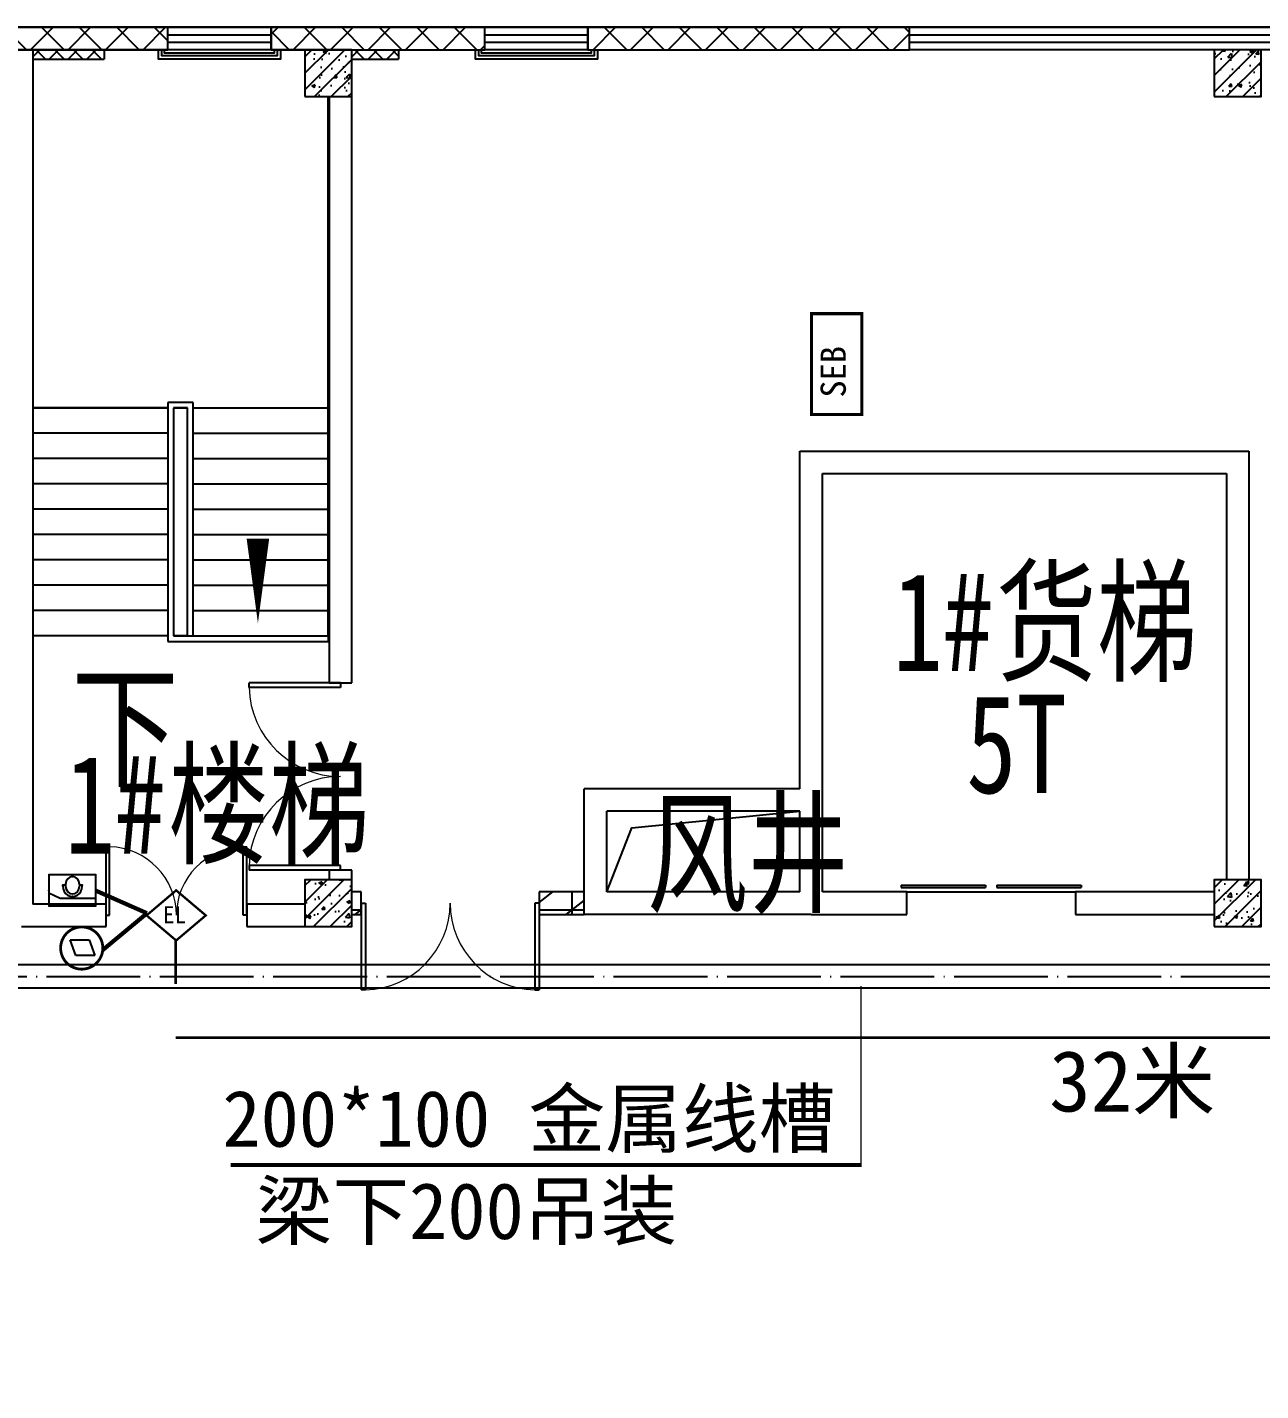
# Model space of a CAD drawing. Header units: millimetres. Extents: x -633009578 to 5705885, y -633235091 to 2571734.
# Drawn here: x 4067459 to 4080615, y 1977300 to 1991840 of the extents above; entities that cross this region are included whole.
import ezdxf
from ezdxf.enums import TextEntityAlignment as Align

# ---------------------------------------------------------------- set-up
doc = ezdxf.new("R2010")
doc.units = ezdxf.units.MM
doc.header["$LTSCALE"] = 1000
doc.header["$MEASUREMENT"] = 0
doc.linetypes.add('DOTE', pattern=[2.4200000000000004, 2, -0.2, 0.02, -0.2])
doc.layers.get('0').update_dxf_attribs({"color": 9})
for name, color, linetype in [('000000000000电气', 7, 'Continuous'), ('A-COLUM(柱)', 255, 'Continuous'), ('A-DOOR(门）', 4, 'Continuous'), ('A-F-AREA(计算)', 5, 'Continuous'), ('A-FLOR(看线)', 8, 'Continuous'), ('A-HATH(填充)', 8, 'Continuous'), ('A-LM-RAIL(栏杆)', 167, 'Continuous'), ('A-OTHER(其它)', 192, 'Continuous'), ('A-STAR(楼梯)', 51, 'Continuous'), ('A-TEXT(房间)', 243, 'Continuous'), ('A-WALL(墙)', 255, 'Continuous'), ('A-WINDOW（窗）', 4, 'Continuous'), ('DIM_SYMB', 3, 'Continuous'), ('PUB_TEXT', 7, 'Continuous'), ('WALL', 9, 'Continuous'), ('电-强电平面-线缆', 3, 'Continuous'), ('电-桥架', 4, 'Continuous'), ('设备-安防', 3, 'Continuous'), ('设备-箱柜', 3, 'Continuous')]:
    doc.layers.add(name, color=color, linetype=linetype)
doc.styles.add('_TCH', font='simhei.ttf', dxfattribs={"width": 0.75, "bigfont": 'hztxt.shx'})
doc.styles.add('_TCH_DIM', font='simhei.ttf', dxfattribs={"width": 0.8, "bigfont": 'hztxt.shx'})
doc.styles.add('_TEL_DIM', font='simhei.ttf', dxfattribs={"height": 3.5, "bigfont": 'HZTXT'})
doc.styles.add('ELEC-DIM', font='simhei.ttf')
doc.styles.add('IDQSTYLE', font='simhei.ttf', dxfattribs={"width": 0.707, "bigfont": 'hztxt.shx'})
doc.styles.add('宋体', font='simhei.ttf')
pattern_1 = [(0, (1628470.737756166, 677977.5160347573), (0, 350), []), (37.875, (1628870.737756166, 677977.5160347573), (-169.61527734408, 218.0766567528281), []), (90, (1628870.737756166, 677977.5160347573), (-450, 2.755455298081545e-14), [])]
pattern_2 = [(45, (1628670.737756166, 677977.5160347573), (-200.0002033111466, 200.0002033111467), []), (135, (1628670.737756166, 677977.5160347573), (-200.0002033111467, -200.0002033111466), [])]
pattern_3 = [(45, (1628570.737756166, 677977.5160347573), (-100.0001016555733, 100.0001016555733), []), (135, (1628570.737756166, 677977.5160347573), (-100.0001016555733, -100.0001016555733), [])]

# ---------------------------------------------------------------- blocks, each defined once
blk = doc.blocks.new('$equip$00002496')
for p, q in [((-0.3257586027029902, -0.01245651182034635), (-0.3257586027029902, -0.04339440534022287)), ((-0.3257586027029902, -0.04339440534022287), (-0.2349881161644589, -0.04339440534022287)), ((-0.2349881161644589, -0.07433229886373738), (-0.2349881161644589, -0.01245651182034635)), ((0.2318991003703559, -0.04339041039929725), (0.3257586027029902, -0.04343435477494495)), ((0.2318995781242847, -0.07433229886373738), (0.2318995781242847, -0.01245651182034635)), ((0.3257586027029902, -0.01245651182034635), (0.3257586027029902, -0.04339440534022287))]:
    blk.add_line(p, q)
at = {"const_width": 0.04}
for points in [[(-0.3257569673587568, -0.01199135613933322), (-0.3257586027029902, -0.04339440534022287), (-0.2655665311758639, -0.04339440534022287)], [(-0.3257586027029902, -0.01209546335303457), (-0.3254450895765331, 0.007862924336222932), (-0.3246427298145136, 0.02099261244438821), (-0.3230396698054392, 0.03683146784896962), (-0.3200834360468434, 0.05640672732988605), (-0.3158846532169264, 0.07655434396292549), (-0.3114238906564424, 0.0934556857937423), (-0.3053167008911259, 0.1125148900100612), (-0.2961030303267762, 0.1360363546918961), (-0.2870512925146613, 0.1553192011742794), (-0.2776002755272202, 0.1727327617008996), (-0.2650090074748732, 0.1928330976625148), (-0.2480697203573072, 0.2158072831662139), (-0.2307201034273021, 0.2357486963155679), (-0.2183433735772269, 0.2482254943279258), (-0.2048552286432823, 0.2604362391903123), (-0.1911825684801443, 0.2715267914645665), (-0.1736025161517318, 0.2841171126310655), (-0.1547964517085347, 0.2957489191248897), (-0.1366549688245868, 0.3053642205159122), (-0.1125469685212011, 0.3159432491156622), (-0.09099250963481609, 0.3234552737812919), (-0.07185881528130267, 0.3286887830108753), (-0.0476470465073362, 0.3334767393171205), (-0.03344249982910696, 0.3353641694484395), (-0.01254353142576292, 0.33693107711224), (0.006284847928327508, 0.3371227143543365), (0.02112160998512991, 0.3364609976488282), (0.03364834297099151, 0.3353416012541857), (0.04427512355323415, 0.3339856622114894), (0.0514455190859735, 0.3328576949279523), (0.06296124946675263, 0.3306819992103556), (0.07295717955275904, 0.3284235992541653), (0.08476642325695138, 0.3253025975027413), (0.09841386118205264, 0.3210671038432338), (0.1073930458223913, 0.3179007922954042), (0.1189192084857496, 0.3133782735822024), (0.1273616340185981, 0.309727315147029), (0.1385068310191855, 0.3044504504359793), (0.1500006543647032, 0.2984373588406015), (0.1638636618590681, 0.2903635228794883), (0.1733825990086189, 0.2842636587374727), (0.1825355213950388, 0.2779405411420157), (0.1897162082022987, 0.2726458121323958), (0.1961934307328193, 0.2676024858810706), (0.2032832070399309, 0.2617741676658625), (0.2108134823647561, 0.2552078580083617), (0.217798692494398, 0.2487452608329477), (0.228148777372553, 0.2384502620334388), (0.2384204440459143, 0.2272843058126455), (0.2434306646027835, 0.2214536424435209), (0.2496786895935657, 0.2137899235021905), (0.2547404104698217, 0.2072320931656577), (0.2611980655201478, 0.1983612801268464), (0.2680283635418164, 0.1882836692966521), (0.2770073256251635, 0.1737512327563309), (0.2837973800196778, 0.1615835285520006), (0.2918694003747078, 0.1454322725621751), (0.2969779347913573, 0.1339993972869706), (0.3002692127192859, 0.126001952077786), (0.3046930583077483, 0.1142746343793988), (0.3092767016933067, 0.1005832550908963), (0.3129390048998175, 0.08807579556378187), (0.3161395389179233, 0.07547706223704154), (0.3186645603709621, 0.06388206950578024), (0.3211643142713001, 0.0500421286051278), (0.3228813630266814, 0.03809697220276576), (0.3240568224427989, 0.02762096420337912), (0.324859512373223, 0.01811108543552109), (0.3254132453730563, 0.00858592767326627), (0.3257090797560522, -0.00049248671712121), (0.3257832243107259, -0.007853463819628814), (0.3257586027029902, -0.01597356299680541)], [(0.2318995781242847, -0.04343435477494495), (0.3257586027029902, -0.04343435477494495), (0.3257689946476603, -0.01254634189172066)]]:
    blk.add_lwpolyline(points, dxfattribs=at)
blk.add_lwpolyline([(-0.2349881161644589, -0.04339440534022287), (-0.234988116149907, -0.07433229886373738, 0.0182959325663468), (-0.2341963414801285, -0.09596305228842539, 0.02057100331636309), (-0.2314330486115068, -0.1200309692394512, 0.01615663239953969), (-0.2279163057246478, -0.1385404972170363, 0.01693810384346652), (-0.2229987668251852, -0.1574872628661979, 0.01329564042987737), (-0.2183254288102034, -0.1718583239271538, 0.01774370437729911), (-0.2109808493987657, -0.190436463271908, 0.01810240356969195), (-0.202383055788232, -0.2083190727098554, 0.02333614132905712), (-0.1896684531238861, -0.229968408079003, 0.02044170027676835), (-0.1774249378067907, -0.2471703877454274, 0.01989766451918913), (-0.1643957158521516, -0.2626632182400499, 0.02937469172712198), (-0.1439065932936501, -0.2826519741392985, 0.02046687747088341), (-0.1288843219663249, -0.2946362194343237, 0.01994697534980988), (-0.1136344562692102, -0.3049034932155337, 0.02634036321689085), (-0.09301181325281505, -0.3161697710966109, 0.02276514568385508), (-0.07478138820442837, -0.3239164370424987, 0.02206410967143575), (-0.05684026748349424, -0.3297063967147551, 0.0175610551311905), (-0.04245622256712522, -0.3331187941075768, 0.01884926235006773), (-0.02688140393001959, -0.3356341081016581, 0.02667427645081797), (-0.004813117921003141, -0.3371611547772773, 0.02406458763464014), (0.01513338900986128, -0.3365152710211987, 0.01749181383793592), (0.02959480640129186, -0.334837958071148, 0.02217984979833747), (0.04783707972092088, -0.3312386844263528, 0.01670575936897621), (0.06151090867933817, -0.3274165873117454, 0.0217722080425489), (0.0790706878178753, -0.3210165422860882, 0.03374751034879078), (0.1057169104751665, -0.3077975864252949, 0.02730692637543976), (0.1266723583685234, -0.2939906737810816, 0.03748691983271558), (0.1535541368793929, -0.2707855348744488, 0.02366876899911156), (0.1697097239521099, -0.2529639476961165, 0.02463610663642848), (0.1846068157610716, -0.2329478090214252, 0.02205649491069121), (0.1970839504210744, -0.2124338016146794, 0.01935462041009298), (0.206340296252165, -0.1939205355338345, 0.01688452340010287), (0.2137288127123611, -0.1760053912075819, 0.01966230157732925), (0.2205645790236304, -0.1552443572727498, 0.01731440631145223), (0.2255364213342546, -0.135285412416124, 0.01765737348860424), (0.2290203964221291, -0.1154880664689699, 0.01633418443731503), (0.2311199677496916, -0.09579652929824078, 0.01862757118903319), (0.2318995781388367, -0.07433229886373738, -0.000472708372486724), (0.2318995781242847, -0.05279222321769339, 0.0004727079955161621), (0.2318995781242847, -0.03244852855277713, -0.0004727079955161849), (0.2318995781242847, -0.01245341187313898, 0.0193493677842396), (0.2310570476547582, 0.009855565578618553, 0.01770133877692018), (0.2286674682109151, 0.03113219686929369, 0.0176091688965659), (0.2250366548687452, 0.05081065330523415, 0.01973381331635689), (0.2191032464616001, 0.07337515754625201, 0.01545712335130221), (0.2136441482725786, 0.08944355720814201, 0.01638136793352114), (0.2064366456615971, 0.1069191381830024, 0.01889577194154605), (0.1974724603933282, 0.124934014853352, 0.01460926708694749), (0.1893017992697423, 0.1389198372235114, 0.01834707667655943), (0.1788048267626436, 0.154441256672726, 0.01802701254956099), (0.1670945117075462, 0.16930223901727, 0.01918510430489061), (0.1545159021334257, 0.1830286705735489, 0.02609018841368346), (0.1355203122220701, 0.2003201775660273, 0.02726780140366601), (0.1154953059740365, 0.2149753960547969, 0.02826022181265756), (0.09302354548708536, 0.2278643579738855, 0.01768013504660025), (0.07947741153475363, 0.2340587330181734, 0.02983831462154809), (0.05467275061528198, 0.242662508819194, 0.03688840652984774), (0.02498369276872836, 0.248695417874842, 0.03132680170442304), (-0.00154426900553517, 0.2503981151239714, 0.02152297382195137), (-0.01876981760142371, 0.249681544064515, 0.02781603352576516), (-0.04232023857184686, 0.2463571927401063, 0.02781924796867374), (-0.06450405267241877, 0.2406578850968799, 0.01792787672923883), (-0.07963114288577344, 0.2352566086992738, 0.0262865457487697), (-0.09992356615839526, 0.2259165745053906, 0.02119287732084118), (-0.11706115740526, 0.2159602789688506, 0.0171568808815843), (-0.1294802093179896, 0.207409261194698, 0.02416187819285423), (-0.1477007803769084, 0.1925049077508447, 0.02878934091920857), (-0.167043774476042, 0.1729245897222427, 0.01847703741819992), (-0.1794630369258812, 0.1577163090223621, 0.0213830109619632), (-0.1916570924367988, 0.1400851354956103, 0.01760758065260107), (-0.2016330892802216, 0.1229453873020248, 0.01681983214104903), (-0.2093724703590851, 0.1072558663363452, 0.01906551868470904), (-0.2177670299279271, 0.08662868678948143, 0.01663457793315364), (-0.2233549865341047, 0.06948587926308392, 0.01199850358657596), (-0.227126173209399, 0.05518552293506218, 0.01921348092443342), (-0.2312853431794792, 0.03417440378689207, 0.0129120010522256), (-0.2334025729942368, 0.01812716938002268, 0.01673519548586339), (-0.2347496548027266, -0.0005786718757008202, 0.009174826161293947), (-0.2349881161644589, -0.01245651182034635, 0.0008621608417457901), (-0.2349881161644589, -0.04339440534022287), (-0.2961449461872689, -0.04339440534022287, 56.79143426085979)], format="xyb", dxfattribs=at)
for centre, major_axis, ratio, start_param, end_param in [((0, -0.007853463819628814), (-5.946726671962764e-16, 0.3450403896201966), 0.944188663444044, 4.700094459124145, 7.866276155235024), ((-0.00154426900553517, -0.01245651181670837), (0, 0.2628546269403538), 0.8881100928804517, 4.71238898038469, 7.853981633974483), ((-0.00154426900553517, -0.07433229886373738), (0, -0.2628546269403538), 0.8881100928804517, 4.71238898038469, 7.853981633974483)]:
    blk.add_ellipse(centre, major_axis=major_axis, ratio=ratio, start_param=start_param, end_param=end_param)
for p in [(0, 0.3371869258007791), (-0.3257586027029902, -0.04339440534022287), (0, -0.3371811744327715), (0.3256694684678223, -0.04536965262741433)]:
    blk.add_point(p)
at = {"color": 7, "style": '_TEL_DIM', "flags": 1}
blk.add_attdef('A', text='', height=2e-05, dxfattribs=at).set_placement((0, 0), align=Align.MIDDLE_CENTER)
blk = doc.blocks.new('$equip$00002617')
for p, q in [((0.6250151190488396, 0.4150200000058248), (-0.6249848809511604, 0.4150200000058248)), ((-0.6249848809511604, 0.4150200000058248), (-0.6249848809511604, -0.4149799999959214)), ((0.6250151190488396, -0.4149799999959214), (0.6250151190488396, 0.4150200000058248)), ((-0.6249848809511604, 0.2150200000050972), (0.3250151190459292, 0.2150200000050972)), ((0.3250151190459292, 0.2150200000050972), (0.6250151190488396, 0.07502000000567932)), ((-0.6249848809511604, -0.4149799999959214), (0.6250151190488396, -0.4149799999959214))]:
    blk.add_line(p, q)
at = {"linetype": 'Continuous', "const_width": 0.04}
blk.add_lwpolyline([(-0.6249848809511604, 0.4150200000058248), (0.6250151190488396, 0.4150200000058248), (0.6250151190488396, -0.4149799999959214), (-0.6249848809511604, -0.4149799999959214)], close=True, dxfattribs=at)
at = {"color": 1}
for p in [(1.51190488395514e-05, 0.4150200000058248), (-0.6249848809511604, 2.000000495172571e-05), (0.6250151190488396, 2.000000495172571e-05), (0.01750438004455646, -0.4149799999959214)]:
    blk.add_point(p, dxfattribs=at)
at = {"color": 7, "style": '_TEL_DIM', "flags": 1}
blk.add_attdef('A', text='', height=2.5e-05, dxfattribs=at).set_placement((0, 0), align=Align.MIDDLE_CENTER)
blk = doc.blocks.new('A$C40EF29F0')
for name, p, xscale, yscale, zscale in [('$equip$00002617', (257.9972608285025, 173.994528161973), 400, 400, 400), ('$equip$00002496', (256.1213830718771, 133.3334205766732), 315, 315, 315)]:
    blk.add_blockref(name, p, dxfattribs=dict(xscale=xscale, yscale=yscale, zscale=zscale))
blk = doc.blocks.new('$equip$00002620')
for p, q in [((-0.1058179566880426, 0.1152844922435179), (-0.1858179566897888, -0.1047155077576463)), ((0.1624100250937772, 0.1152844922435179), (-0.1058179566880426, 0.1152844922435179)), ((0.08241002509203099, -0.1047155077576463), (0.1624100250937772, 0.1152844922435179)), ((-0.1858179566897888, -0.1047155077576463), (0.08241002509203099, -0.1047155077576463))]:
    blk.add_line(p, q)
at = {"const_width": 0.04}
blk.add_lwpolyline([(-0.2999925000021904, 9.999999747378752e-06, 1), (0.3000075000036304, 9.999999747378752e-06, 0.9999999999999999), (-0.2999925000021904, 9.999999747378752e-06, 1)], format="xyb", dxfattribs=at)
blk.add_circle((7.500000720028765e-06, 9.999999747378752e-06), 0.3000000000001062)
at = {"color": 1}
for p in [(7.500000720028765e-06, 0.3000099999990198), (-0.2999924999985524, 9.999999747378752e-06), (0.3000075000036304, 9.999999747378752e-06), (7.500000720028765e-06, -0.299989999999525)]:
    blk.add_point(p, dxfattribs=at)
at = {"color": 7, "style": '_TEL_DIM', "flags": 1}
blk.add_attdef('A', text='', height=2.5e-05, dxfattribs=at).set_placement((0, 0), align=Align.MIDDLE_CENTER)
blk = doc.blocks.new('$equip$00002474')
for p, q in [((-0.519992380955955, 1.000000338535756e-05), (7.619048119522631e-06, 0.4400100000020757)), ((7.619048119522631e-06, 0.4400100000020757), (0.5200076190521941, 1.000000338535756e-05)), ((7.619048119522631e-06, -0.4399899999989429), (-0.519992380955955, 1.000000338535756e-05)), ((0.5200076190521941, 1.000000338535756e-05), (7.619048119522631e-06, -0.4399899999989429))]:
    blk.add_line(p, q)
at = {"const_width": 0.04}
blk.add_lwpolyline([(7.619048119522631e-06, 0.4400100000020757), (-0.519992380955955, 1.000000338535756e-05), (7.619048119522631e-06, -0.4399899999989429), (0.5200076190521941, 1.000000338535756e-05), (7.619048119522631e-06, 0.4400100000020757), (-0.519992380955955, 1.000000338535756e-05)], dxfattribs=at)
for p in [(7.619048119522631e-06, 0.4400100000020757), (-0.519992380955955, 1.000000338535756e-05), (0.5200076190521941, 1.000000338535756e-05), (7.619048119522631e-06, -0.4399899999989429)]:
    blk.add_point(p)
at = {"color": 7, "style": '_TEL_DIM'}
blk.add_attdef('$TEXT$', text='', height=0.3, dxfattribs=at).set_placement((0.02805548798642121, 0.01213281898526475), align=Align.MIDDLE_CENTER)
at = {"color": 7, "style": '_TEL_DIM', "flags": 1}
blk.add_attdef('A', text='', height=2e-05, dxfattribs=at).set_placement((0, 0), align=Align.MIDDLE_CENTER)
blk = doc.blocks.new('HC001524')
at = {"color": 0, "linetype": 'Continuous', "const_width": 0.3}
blk.add_lwpolyline([(5, 2.5), (-5, 2.5), (-5, -2.5), (5, -2.5)], close=True, dxfattribs=at)
at = {"color": 0, "style": 'IDQSTYLE', "width": 0.7}
for tag, p in [('AF', (-1.5, -1.25)), ('PSFHATT', (7, -2.5))]:
    blk.add_attdef(tag, p, '', height=2.5, dxfattribs=at)
blk = doc.blocks.new('$DorLib2D$00000002')
for p, q in [((-0.5, -5.684341886080802e-17), (-0.5000000000000007, 0.4875)), ((-0.4750000000000007, 0.4875), (-0.5000000000000007, 0.4875)), ((-0.475, -2.842170943040401e-17), (-0.4750000000000007, 0.4875)), ((0.475, -2.842170943040401e-17), (0.4750000000000007, 0.4875)), ((0.4750000000000007, 0.4875), (0.5000000000000007, 0.4875)), ((0.5, -5.684341886080802e-17), (0.5000000000000007, 0.4875)), ((-0.5, -5.684341886080802e-17), (-0.475, -2.842170943040401e-17)), ((0.5, -5.684341886080802e-17), (0.475, -2.842170943040401e-17))]:
    blk.add_line(p, q)
at = {"lineweight": 13}
for centre, start, end in [((-0.4875, -4.263256414560601e-17), 0, 88.53071641864632), ((0.4875, -4.263256414560601e-17), 91.4692835813537, 180)]:
    blk.add_arc(centre, 0.4875, start, end, dxfattribs=at)
blk = doc.blocks.new('$TCHSYS$WIN2D')
for p, q in [((-0.5, 0.5), (0.5, 0.5)), ((-0.5, 0.5), (-0.4999999999999999, -0.5)), ((0.5, 0.5), (0.4999999999999998, -0.5)), ((0.5, 0.1666666666666666), (-0.5, 0.1666666666666666)), ((0.5, -0.1666666666666667), (-0.5, -0.1666666666666667)), ((-0.4999999999999999, -0.5), (0.5, -0.5))]:
    blk.add_line(p, q)
blk = doc.blocks.new('$DORLIB2D$00000127')
at = {"color": 0}
for points in [[(-0.5333333333328483, 0.7948983154366971), (-0.5333333333328483, 0.690405644187237)], [(-0.03333333333284827, 0.7948983154366971), (-0.5333333333328483, 0.7948983154366971)], [(-0.03333333333284827, 0.7948983154366971), (-0.03333333333284827, 0.690405644187237)], [(0.5333333333328483, 0.7948983154366971), (0.03333333333284827, 0.7948983154366971)], [(0.03333333333284827, 0.7948983154366971), (0.03333333333284827, 0.690405644187237)], [(0.5333333333328483, 0.7948983154366971), (0.5333333333328483, 0.690405644187237)], [(-0.03333333333284827, 0.690405644187237), (-0.5333333333328483, 0.690405644187237)], [(0.5333333333328483, 0.690405644187237), (0.03333333333284827, 0.690405644187237)], [(0.5, 0.4999999999999858), (-0.5, 0.4999999999999858)]]:
    blk.add_lwpolyline(points, dxfattribs=at)
blk = doc.blocks.new('_FZH')
h = blk.add_hatch()
h.set_pattern_fill('钢筋混凝土', color=256, scale=0.1, style=0)
h.set_pattern_definition([(45, (0, 0), (-0.1767766952966369, 0.1767766952966369), []), (50, (0, 0), (0.7172601826007535, -0.06275213498259512), [0.07500000000000001, -0.8250000000000001]), (355, (0, 0), (-0.138751333613, 0.7521921337000119), [0.06, -0.66]), (100.4514, (0.05977168000000001, -0.00522934), (0.5785093817140216, 0.6894395420609536), [0.06374019, -0.701142112]), (46.1842, (0, 0.2), (1.067241048625645, -0.1655190143290181), [0.1125, -1.2375]), (96.6356, (0.088936745, 0.186206693), (0.9346627055487033, 0.9741178709004418), [0.095610288, -1.051713]), (351.1842, (0, 0.2), (0.9346619451336272, 0.9741186009253247), [0.09000000000000001, -0.9900000000000001]), (21, (0.1, 0.15), (0.5969070521184617, -0.4026188906653388), [0.07500000000000001, -0.8250000000000001]), (326, (0.1, 0.15), (0.2433153319215824, 0.7251500450468529), [0.06, -0.66]), (71.4514, (0.149742233, 0.116448394), (0.84022262858149, 0.3225304967099524), [0.06374019, -0.701142112]), (37.50000000000001, (0, 0), (0.01215985531729062, 0.3328938538313115), [0, -0.652, 0, -0.67, 0, -0.6625000000000001]), (7.499999999999999, (0, 0), (0.2630695374421486, 0.3944117118823603), [0, -0.382, 0, -0.637, 0, -0.2525]), (-32.5, (-0.223, 0), (0.533822436172409, -0.02255487173437976), [0, -0.25, 0, -0.78, 0, -1.035]), (-42.5, (-0.323, 0), (0.5831861693423862, 0.1001049823323177), [0, -0.325, 0, -0.518, 0, -0.735])])
h.paths.add_polyline_path([(-0.5, -0.5), (0.5, -0.5), (0.5, 0.5), (-0.5, 0.5)])
blk.add_lwpolyline([(-0.5, -0.5), (0.5, -0.5), (0.5, 0.5), (-0.5, 0.5)], close=True)

msp = doc.modelspace()

# ---------------------------------------------------------------- hatches: boundary and pattern name
at = {"layer": 'A-HATH(填充)'}
h = msp.add_hatch(dxfattribs=at)
h.set_pattern_fill('多孔材料', color=256, scale=100, style=0)
h.set_pattern_definition(pattern_2)
h.paths.add_polyline_path([(4066679.256592124, 1991599.596922418), (4068959.256592124, 1991599.596922418), (4068959.256592124, 1991839.596922426), (4066679.256592124, 1991839.596922426)])
h = msp.add_hatch(dxfattribs=at)
h.set_pattern_fill('多孔材料', color=256, scale=100, style=0)
h.set_pattern_definition(pattern_2)
h.paths.add_polyline_path([(4070059.256592124, 1991599.596922418), (4072339.256591107, 1991599.596922418), (4072339.256591107, 1991839.596922426), (4070059.256592124, 1991839.596922426)])
h = msp.add_hatch(dxfattribs=at)
h.set_pattern_fill('多孔材料', color=256, scale=100, style=0)
h.set_pattern_definition(pattern_2)
h.paths.add_polyline_path([(4073439.256591107, 1991599.596922418), (4076869.214609601, 1991599.596922418), (4076869.214609601, 1991839.596922426), (4073439.256591107, 1991839.596922426)])
h = msp.add_hatch(dxfattribs=at)
h.set_pattern_fill('多孔材料', color=256, scale=50, style=0)
h.set_pattern_definition(pattern_3)
h.paths.add_polyline_path([(4067519.256591943, 1991499.596922386), (4068279.256592024, 1991499.596922386), (4068279.256592024, 1991599.596922386), (4067519.256591943, 1991599.596922386)])
h = msp.add_hatch(dxfattribs=at)
h.set_pattern_fill('多孔材料', color=256, scale=50, style=0)
h.set_pattern_definition(pattern_3)
h.paths.add_polyline_path([(4070919.256591891, 1991499.596922668), (4071419.25659192, 1991499.596922668), (4071419.25659192, 1991599.596922668), (4070919.256591891, 1991599.596922668)])
h = msp.add_hatch(dxfattribs=at)
h.set_pattern_fill('空心砖', color=256, scale=100, style=0)
h.set_pattern_definition(pattern_1)
h.paths.add_polyline_path([(4070919.256591891, 1982379.596922424), (4071019.256592124, 1982379.59692252), (4071019.256592124, 1982619.596922339), (4070919.256591879, 1982619.596922448)])
h = msp.add_hatch(dxfattribs=at)
h.set_pattern_fill('空心砖', color=256, scale=100, style=0)
h.set_pattern_definition(pattern_1)
h.paths.add_polyline_path([(4073399.256596697, 1982619.596922424), (4072919.256592124, 1982619.59692232), (4072919.256592124, 1982379.59692252), (4073399.256596697, 1982379.596922424)])

# ---------------------------------------------------------------- linework, layer by layer
at = {"layer": '000000000000电气', "color": 2, "lineweight": 35}
msp.add_line((4100275.940698322, 1981063.995116919), (4069042.170098899, 1981063.995116919), dxfattribs=at)
at = {"layer": 'A-F-AREA(计算)'}
msp.add_lwpolyline([(4060729.234130392, 1991839.59697076), (4195009.234130392, 1991839.59697076), (4195009.234130392, 1855759.59697076), (4060729.234130392, 1855759.59697076)], close=True, dxfattribs=at)
at = {"layer": 'A-FLOR(看线)'}
for points in [[(4070159.256596358, 1991599.596922354), (4070159.256596358, 1991499.596922354), (4068859.256596319, 1991499.596922354), (4068859.256596319, 1991599.596922335)], [(4073539.256595618, 1991599.596922354), (4073539.256595618, 1991499.596922354), (4072239.25659558, 1991499.596922354), (4072239.25659558, 1991599.596922335)]]:
    msp.add_lwpolyline(points, dxfattribs=at)
at = {"layer": 'A-LM-RAIL(栏杆)'}
for points in [[(4070124.256596358, 1991599.596922354), (4070124.256596358, 1991534.596922354), (4068894.256596319, 1991534.596922354), (4068894.256596319, 1991599.596922335)], [(4070094.256596358, 1991599.596922354), (4070094.256596358, 1991564.596922354), (4068924.256596319, 1991564.596922354), (4068924.256596319, 1991599.596922335)], [(4073504.256595618, 1991599.596922354), (4073504.256595618, 1991534.596922354), (4072274.25659558, 1991534.596922354), (4072274.25659558, 1991599.596922335)], [(4073474.256595618, 1991599.596922354), (4073474.256595618, 1991564.596922354), (4072304.25659558, 1991564.596922354), (4072304.25659558, 1991599.596922335)]]:
    msp.add_lwpolyline(points, dxfattribs=at)
at = {"layer": 'A-OTHER(其它)'}
msp.add_lwpolyline([(4073639.2565969, 1982619.596922378), (4073906.945948028, 1983302.835429139), (4075699.256596743, 1983479.596922412)], dxfattribs=at)
at = {"layer": 'A-STAR(楼梯)'}
for p, q in [((4070419.256592103, 1991599.596922344), (4067519.256591883, 1991599.596922308)), ((4067519.256591883, 1991599.596922308), (4067519.256591883, 1987779.596922308)), ((4070669.256591883, 1987779.596922308), (4070669.256591935, 1991099.596922453)), ((4067519.256591883, 1987779.596922308), (4067519.256591883, 1985349.596922308)), ((4068959.256591851, 1987779.596922453), (4067519.256591883, 1987779.596922308)), ((4067519.256591883, 1987779.596922308), (4068959.256591851, 1987779.596922362)), ((4069229.256591913, 1987839.596922034), (4068959.25659186, 1987839.596922034)), ((4068959.25659186, 1987839.596922034), (4068959.25659186, 1985289.596922325)), ((4069019.256591883, 1987779.596922308), (4069019.256591883, 1985349.596922308)), ((4069169.256591913, 1987779.596922034), (4069019.25659186, 1987779.596922034)), ((4069019.25659186, 1987779.596922034), (4069019.25659186, 1985349.596922325)), ((4069019.256591962, 1987779.596922269), (4069169.256599482, 1987779.596922344)), ((4069169.256591883, 1985349.596922308), (4069169.256591883, 1987779.596922308)), ((4069169.256591883, 1985349.596922308), (4069169.256591913, 1987779.596922034)), ((4069229.256591883, 1985349.596922308), (4069229.256591913, 1987839.596922034)), ((4069229.256592032, 1987779.596922453), (4070669.256591883, 1987779.596922308)), ((4069229.256592032, 1987779.596922344), (4070669.256591883, 1987779.596922308)), ((4070669.256591883, 1985349.596922308), (4070669.256591883, 1987779.596922308)), ((4068959.256591851, 1987509.596922127), (4067519.256591883, 1987509.596922308)), ((4069229.256592028, 1987509.596922453), (4070669.256591883, 1987509.596922308)), ((4068959.256591851, 1987239.596922453), (4067519.256591883, 1987239.596922308)), ((4069229.256592025, 1987239.596922127), (4070669.256591883, 1987239.596922308)), ((4068959.256591851, 1986969.596922453), (4067519.256591883, 1986969.596922308)), ((4069229.256592022, 1986969.596922453), (4070669.256591883, 1986969.596922308)), ((4068959.256591851, 1986699.596922127), (4067519.256591883, 1986699.596922308)), ((4069229.256592019, 1986699.596922127), (4070669.256591883, 1986699.596922308)), ((4068959.256591851, 1986429.596922453), (4067519.256591883, 1986429.596922308)), ((4069229.256592015, 1986429.596922453), (4070669.256591883, 1986429.596922308)), ((4068959.256591851, 1986159.596922127), (4067519.256591883, 1986159.596922308)), ((4069229.256592012, 1986159.596922453), (4070669.256591883, 1986159.596922308)), ((4068959.256591851, 1985889.596922452), (4067519.256591883, 1985889.596922308)), ((4069229.256592008, 1985889.596922127), (4070669.256591883, 1985889.596922308)), ((4068959.256591851, 1985619.596922453), (4067519.256591883, 1985619.596922308)), ((4069229.256592005, 1985619.596922452), (4070669.256591883, 1985619.596922308)), ((4068959.256591851, 1985349.596922127), (4067519.256591883, 1985349.596922308)), ((4069019.25659186, 1985349.596922325), (4070669.256591883, 1985349.596922308)), ((4069169.256591883, 1985349.596922308), (4069019.256591883, 1985349.596922308)), ((4069169.256591883, 1985349.596922308), (4069229.256592002, 1985349.596922127)), ((4069169.256591883, 1985349.596922308), (4069229.256591883, 1985349.596922308)), ((4069229.256592002, 1985349.596922127), (4070669.256591883, 1985349.596922308)), ((4070669.256591883, 1985349.596922308), (4070669.256591883, 1985289.596922308)), ((4068959.25659186, 1985289.596922325), (4070669.256591883, 1985289.596922308))]:
    msp.add_line(p, q, dxfattribs=at)
at = {"layer": 'A-WALL(墙)'}
for p, q in [((4067519.256591944, 1991599.596922424), (4067279.256591944, 1991599.596922425)), ((4067519.256591943, 1991599.596922386), (4068279.256592024, 1991599.596922386)), ((4067519.256591943, 1991599.596922386), (4067519.256591943, 1991499.596922386)), ((4067519.256591944, 1991599.596922424), (4067519.256591902, 1984249.596922517)), ((4068279.256592024, 1991599.596922386), (4068279.256592024, 1991499.596922386)), ((4070919.256591891, 1991599.596922668), (4071419.25659192, 1991599.596922668)), ((4071419.25659192, 1991599.596922668), (4071419.25659192, 1991499.596922668)), ((4067519.256591943, 1991499.596922386), (4068279.256592024, 1991499.596922386)), ((4070919.256591891, 1991499.596922668), (4071419.25659192, 1991499.596922668)), ((4070679.256591856, 1991099.596922453), (4070679.256591897, 1984849.596922615)), ((4070919.256591897, 1984849.596922615), (4070919.256591921, 1991099.596922453)), ((4075699.256596951, 1983719.596922315), (4075699.256596951, 1987319.596922328)), ((4075699.256596951, 1987319.596922328), (4080489.256591878, 1987319.596922328)), ((4080489.256591878, 1987319.596922328), (4080489.256591875, 1982749.596922424)), ((4075939.256596851, 1983599.596922428), (4075939.256596962, 1987079.596922285)), ((4075939.256596962, 1987079.596922285), (4080249.256591979, 1987079.596922285)), ((4080249.256591979, 1987079.596922285), (4080249.256591875, 1982749.596922424)), ((4070679.256591897, 1984849.596922615), (4070919.256591897, 1984849.596922615)), ((4067519.256591902, 1984249.596922517), (4067519.256591761, 1982489.596922517)), ((4075699.256596951, 1983719.596922315), (4073399.25659642, 1983719.596922316)), ((4073399.256596414, 1982379.596922381), (4073399.25659642, 1983719.596922316)), ((4075939.256596792, 1982619.596922447), (4075939.256596851, 1983599.596922428)), ((4075699.256596792, 1983479.596922528), (4073639.256596423, 1983479.596922528)), ((4073639.256596418, 1982619.596922568), (4073639.256596423, 1983479.596922528)), ((4075699.256596792, 1982619.596922568), (4075699.256596792, 1983479.596922528)), ((4070919.256591894, 1982849.596922615), (4070679.256591895, 1982849.596922615)), ((4070679.256591895, 1982849.596922615), (4070679.256591997, 1982749.596922453)), ((4070919.256590234, 1982749.596922453), (4070919.256591894, 1982849.596922615)), ((4071019.256592124, 1982619.596922339), (4070919.256591879, 1982619.596922448)), ((4071019.256592124, 1982379.59692252), (4071019.256592124, 1982619.596922339)), ((4073399.256596697, 1982619.596922424), (4072919.256592124, 1982619.59692232)), ((4072919.256592124, 1982619.59692232), (4072919.256592124, 1982379.59692252)), ((4073399.256596697, 1982379.596922424), (4073399.256596697, 1982619.596922424)), ((4075699.256596792, 1982619.596922568), (4073639.256596418, 1982619.596922568)), ((4076839.25659721, 1982619.59692242), (4075939.256596792, 1982619.596922447)), ((4076839.25659721, 1982379.596922406), (4076839.25659721, 1982619.59692242)), ((4080119.256592103, 1982619.596922422), (4078639.25659721, 1982619.596922411)), ((4078639.25659721, 1982619.596922411), (4078639.25659721, 1982379.596922406)), ((4068299.256592124, 1982489.596922523), (4067519.256591761, 1982489.596922517)), ((4068299.256592124, 1982249.596922517), (4068299.256592124, 1982489.596922523)), ((4070419.256592103, 1982489.596922583), (4069799.256592124, 1982489.596922523)), ((4069799.256592124, 1982489.596922523), (4069799.256592124, 1982249.596922517)), ((4067399.256591891, 1982249.596922424), (4068299.256592124, 1982249.596922517)), ((4069799.256592124, 1982249.596922517), (4070419.256592103, 1982249.596922661)), ((4070919.256591891, 1982379.596922424), (4071019.256592124, 1982379.59692252)), ((4072919.256592124, 1982379.59692252), (4073399.256596697, 1982379.596922424)), ((4075819.256596851, 1982379.596922424), (4073399.256596414, 1982379.596922381)), ((4075819.256596728, 1982379.596922424), (4076839.25659721, 1982379.596922406)), ((4078639.25659721, 1982379.596922406), (4080119.256592103, 1982379.596922497))]:
    msp.add_line(p, q, dxfattribs=at)
at = {"layer": 'DIM_SYMB'}
msp.add_lwpolyline([(4068269.256591883, 1985214.596922308, 0, 0, 0), (4068269.256591883, 1989689.596922308, 0, 0, 0), (4069919.256591883, 1989689.596922308, 0, 0, 0), (4069919.256591883, 1985484.596922308, 0, 240.0000000000001, 0), (4069919.256591883, 1986384.596922308, 0, 0, 0)], format="xyseb", dxfattribs=at)
at = {"layer": 'WALL'}
for p, q in [((4068959.256592124, 1991839.596922426), (4066679.256592124, 1991839.596922426)), ((4068959.256592124, 1991599.596922418), (4068959.256592124, 1991839.596922426)), ((4072339.256591107, 1991839.596922426), (4070059.256592124, 1991839.596922426)), ((4070059.256592124, 1991839.596922426), (4070059.256592124, 1991599.596922418)), ((4072339.256591107, 1991599.596922418), (4072339.256591107, 1991839.596922426)), ((4076869.214609601, 1991839.596922426), (4073439.256591107, 1991839.596922426)), ((4073439.256591107, 1991839.596922426), (4073439.256591107, 1991599.596922418)), ((4076869.214609601, 1991599.596922418), (4076869.214609601, 1991839.596922426)), ((4066679.256592124, 1991599.596922418), (4068959.256592124, 1991599.596922418)), ((4070059.256592124, 1991599.596922418), (4072339.256591107, 1991599.596922418)), ((4073439.256591107, 1991599.596922418), (4076869.214609601, 1991599.596922418))]:
    msp.add_line(p, q, dxfattribs=at)
at = {"layer": '电-强电平面-线缆', "color": 1, "linetype": 'Continuous'}
for points, const_width in [([(4068736.345794945, 1982391.237852246), (4068189.806461407, 1982632.763924131)], 45), ([(4068736.345794945, 1982391.237852246), (4068264.126795915, 1981999.530432841)], 45), ([(4069042.170098899, 1982105.473753245), (4069042.170098899, 1981636)], 30)]:
    msp.add_lwpolyline(points, dxfattribs=dict(at, const_width=const_width))
at = {"layer": '电-桥架', "color": 5, "linetype": 'DOTE', "ltscale": 0.5}
msp.add_line((4061613.271414274, 1981718.535272727), (4099142.836766605, 1981718.535272727), dxfattribs=at)
at = {"layer": '电-桥架', "ltscale": 0.5}
msp.add_lwpolyline([(4099142.836766606, 1981593.535272727), (4061613.271414275, 1981593.535272727), (4061613.271414274, 1981843.535272727), (4099142.836766605, 1981843.535272727)], close=True, dxfattribs=at)
at = {"layer": '设备-箱柜', "color": 6}
msp.add_lwpolyline([(4076352.517121791, 1981616.831189338, 15, 15, 0), (4076352.517121791, 1979707.084635353, 15, 15, 0), (4076352.517121791, 1979707.084635353, 45, 45, 0), (4069627.587431367, 1979707.084635353, 45, 45, 0)], format="xyseb", dxfattribs=at)

# ---------------------------------------------------------------- block references
at = {"layer": 'A-COLUM(柱)', "xscale": 500, "yscale": 500, "zscale": 500}
for p in [(4070669.256591891, 1991349.596922424), (4080369.256591875, 1991349.596922424), (4070669.256591891, 1982499.596922424), (4080369.256591875, 1982499.596922424)]:
    msp.add_blockref('_FZH', p, dxfattribs=at)
at = {"layer": 'A-DOOR(门）', "extrusion": (0, 0, -1), "xscale": -2000, "yscale": 2000, "zscale": 2000, "rotation": 270}
msp.add_blockref('$DorLib2D$00000002', (-4070799.256591891, 1983849.596922424), dxfattribs=at)
at = {"layer": 'A-DOOR(门）', "extrusion": (0, 0, -1), "xscale": -1500, "yscale": 1500, "zscale": 1500}
msp.add_blockref('$DorLib2D$00000002', (-4069049.256592143, 1982369.596922424), dxfattribs=at)
at = {"layer": 'A-DOOR(门）', "xscale": -1800, "yscale": 240, "zscale": 1800}
msp.add_blockref('$DORLIB2D$00000127', (4077739.256597067, 1982499.596922424), dxfattribs=at)
at = {"layer": 'A-DOOR(门）', "xscale": 1900, "yscale": 1900, "zscale": 1900, "rotation": 180}
msp.add_blockref('$DorLib2D$00000002', (4071969.256591907, 1982499.596922424), dxfattribs=at)
at = {"layer": 'A-WINDOW（窗）', "extrusion": (0, 0, -1), "yscale": 240, "rotation": 180}
for p, xscale, zscale in [((-4069509.256591788, 1991719.596922424), -1100, 1100), ((-4072889.256591048, 1991719.596922424), -1100, 1100), ((-4101869.235601354, 1991719.596922424), -50000.04198255227, 50000.04198255227)]:
    msp.add_blockref('$TCHSYS$WIN2D', p, dxfattribs=dict(at, xscale=xscale, zscale=zscale))
at = {"layer": '设备-安防', "rotation": 180}
msp.add_blockref('A$C40EF29F0', (4068197.809769855, 1982809.55274427), dxfattribs=at)
at = {"layer": '设备-安防'}
ref = msp.add_blockref('$equip$00002474', (4069047.389444367, 1982368.355225487), dxfattribs=dict(at, xscale=-607.5, yscale=607.5, zscale=607.5))
ref.add_attrib('$TEXT$', 'EL', dxfattribs={"layer": '0', "color": 7, "height": 182.25, "style": '_TEL_DIM'}).set_placement((4069030.345735565, 1982375.725912972), align=Align.MIDDLE_CENTER)
at = {"layer": '设备-安防', "xscale": -750, "yscale": 750, "zscale": 750}
msp.add_blockref('$equip$00002620', (4068040.09821459, 1982020.347783281), dxfattribs=at)
at = {"layer": '设备-箱柜'}
ref = msp.add_blockref('HC001524', (4076091.666596191, 1988247.954096682), dxfattribs=dict(at, xscale=-107.52, yscale=107.52, zscale=107.52, rotation=270))
ref.add_attrib('AF', 'SEB', (4076189.179654764, 1987891.141948636), dxfattribs={"layer": '0', "color": 0, "height": 268.8, "rotation": 90, "style": 'ELEC-DIM'})

# ---------------------------------------------------------------- texts
at = {"layer": '000000000000电气', "color": 0, "lineweight": 35, "style": '宋体'}
msp.add_text('32米', height=650, dxfattribs=at).set_placement((4078358.9689957, 1980277.047466681))
at = {"layer": 'A-TEXT(房间)', "style": '_TCH', "width": 0.75}
for s, p in [('货梯', (4077792.040681455, 1984973.519775303)), ('1#', (4076689.540681455, 1984973.519775303)), ('5T', (4077473.799120617, 1983673.255481535)), ('楼梯', (4068962.927273901, 1983027.706433261)), ('1#', (4067860.427273901, 1983027.706433261)), ('风井', (4074068.106190745, 1982508.715423603))]:
    msp.add_text(s, height=1050, dxfattribs=at).set_placement(p)
at = {"layer": 'PUB_TEXT', "style": '_TCH_DIM', "width": 0.8}
msp.add_text('下', height=1050, dxfattribs=at).set_placement((4067928.626670623, 1983849.596922308))
at = {"layer": '设备-箱柜', "color": 6, "style": 'ELEC-DIM'}
for s, p in [('200*100 金属线槽', (4069539.685177995, 1979901.788540241)), ('梁下200吊装', (4069894.299905663, 1978917.460353621))]:
    msp.add_text(s, height=600, dxfattribs=at).set_placement(p)

doc.saveas('drawing.dxf')
